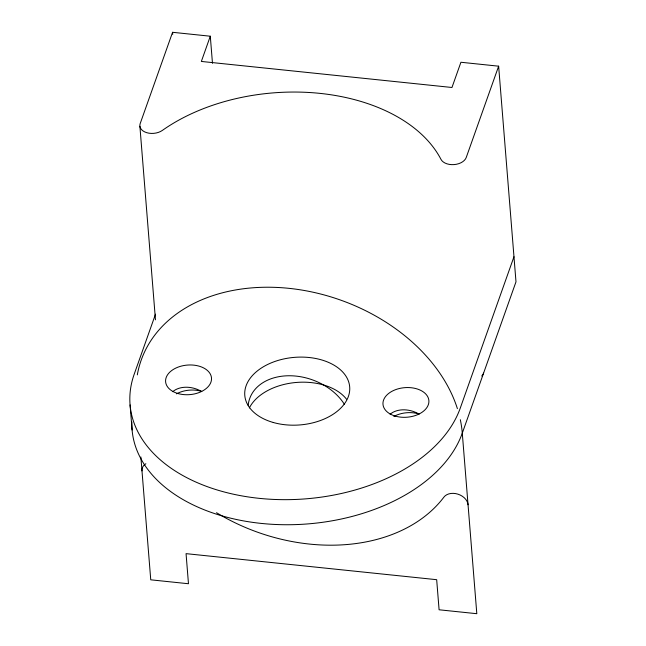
<?xml version="1.0" encoding="UTF-8"?>
<svg xmlns="http://www.w3.org/2000/svg" width="646" height="646" viewBox="0 0 646 646"><rect width="100%" height="100%" fill="white"/><g stroke="black" fill="none" stroke-linecap="round" stroke-linejoin="round"><path stroke-width="0.97" d="M172.579 32.3L140.182 123.596A13.154 8.471 -4.6 0 0 146.65 132.656A13.154 8.471 -4.6 0 0 162.348 130.419A167.726 108.035 -4.6 0 1 440.984 159.376A13.154 8.471 -4.6 0 0 454.033 164.601A13.154 8.471 -4.6 0 0 466.242 157.471L498.639 66.183L460.921 62.258L451.966 87.485L201.35 61.443L210.297 36.216L172.579 32.3L172.74 34.303M155.516 314.166L134.206 374.204A167.726 108.035 -4.6 0 0 259.199 498.341A167.726 108.035 -4.6 0 0 460.275 408.086L513.974 256.753M498.639 66.183L515.992 281.826L462.286 433.159L476.813 613.7L439.094 609.784L436.672 579.688L186.056 553.646L188.471 583.742L150.752 579.817L140.868 456.98M210.297 36.216L212.477 63.3M139.899 126.333L155.468 319.843M130.08 404.937L132.099 430.01M483.596 373.122A13.154 8.471 -4.6 0 1 481.722 375.996M131.881 421.903A167.726 108.035 -4.6 0 0 278.442 524.592A167.726 108.035 -4.6 0 0 462.286 433.159A167.726 123.265 19.5 0 0 460.323 419.698M216.515 512.698A167.726 123.265 19.5 0 0 443.923 497.113A13.154 9.666 19.5 0 1 457.933 494.158A13.154 9.666 19.5 0 1 468.051 504.784M137.315 374.882A167.726 123.265 19.5 0 1 289.303 288.374A167.726 123.265 19.5 0 1 457.392 408.652M176.487 393.85A23.022 14.826 -4.6 0 1 201.746 391.419M249.388 407.909A52.617 33.891 -4.6 0 1 295.755 382.505A52.617 33.891 -4.6 0 1 346.49 399.147M393.866 416.436A23.022 14.826 -4.6 0 1 419.125 414.005M248.169 405.252A52.617 38.671 19.5 0 1 288.786 375.754A52.617 38.671 19.5 0 1 344.439 404.388M172.732 391.678A23.022 16.917 19.5 0 1 201.479 391.419M141.991 470.91A13.154 9.666 19.5 0 1 145.867 463.739M390.111 414.264A23.022 16.917 19.5 0 1 418.858 414.005M178.062 393.559A23.022 14.826 -4.6 0 0 211.5 378.039A23.022 14.826 -4.6 0 0 176.092 367.954A23.022 14.826 -4.6 0 0 178.062 393.559M273.266 422.484A52.617 33.891 -4.6 0 0 349.696 387.002A52.617 33.891 -4.6 0 0 268.76 363.948A52.617 33.891 -4.6 0 0 273.266 422.484M395.441 416.145A23.022 14.826 -4.6 0 0 428.879 400.625A23.022 14.826 -4.6 0 0 393.471 390.539A23.022 14.826 -4.6 0 0 395.441 416.145"/></g></svg>
